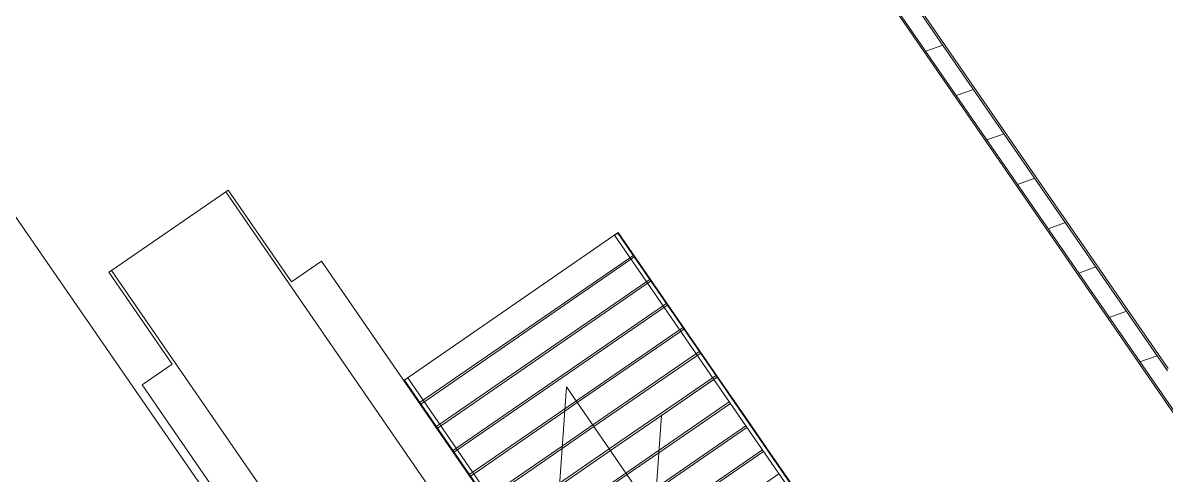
# Model space of a CAD drawing. Header units: metres. Extents: x 286532 to 329498, y 7396783 to 7466136.
# Drawn here: x 325770.37 to 325781.35, y 7397640.33 to 7397644.67 of the extents above; entities that cross this region are included whole.
import ezdxf

# ---------------------------------------------------------------- set-up
doc = ezdxf.new("R2010")
doc.units = ezdxf.units.M
doc.header["$LTSCALE"] = 10
doc.layers.get('0').update_dxf_attribs({"color": 255})
doc.layers.add('_  ARQ-AUX-001', color=1, linetype='Continuous', lineweight=5)
doc.layers.add('_AUXILIAR', color=7, linetype='Continuous', lineweight=30)

# ---------------------------------------------------------------- blocks, each defined once
blk = doc.blocks.new('ESTACAODRONE')
at = {"layer": '_  ARQ-AUX-001'}
for p, q in [((160.5899913973408, -178.6851790416986), (170.9488796489313, -194.0373369995505)), ((160.6107912526932, -178.689187258482), (170.9613435011124, -194.0289910305291)), ((160.8465229460271, -178.7346137166023), (166.9250237809028, -187.7431195257232)), ((166.9290679770056, -187.7222953923047), (160.867322800972, -178.7386219343171)), ((164.6343049420861, -184.6521454650381), (164.8005561648953, -184.5945999502537)), ((164.923724024301, -185.0810725234409), (165.089975247091, -185.0235270086631)), ((165.2131431065158, -185.5099995818437), (165.3793943292866, -185.4524540670725)), ((165.5025621887306, -185.9389266402465), (165.6688134114822, -185.881381125482)), ((157.9011279054253, -185.9331686674752), (156.7969741395814, -186.678197835611)), ((157.901127905425, -185.9331686674754), (157.9259962334851, -185.9163887312558)), ((160.0128772247835, -189.0628393746261), (157.9011279054253, -185.9331686674752)), ((157.9259962334851, -185.9163887312558), (158.5244806253058, -186.8033590987127)), ((165.7919812709454, -186.3678536986492), (165.9582324936778, -186.3103081838914)), ((159.593420058256, -187.7618094924837), (161.6657807300799, -186.363481474109)), ((161.6289341572067, -186.3883437464959), (161.6605169338423, -186.3670332274974)), ((162.568610585486, -187.7809701178303), (161.6289341572067, -186.3883437464959)), ((162.6001933621216, -187.7596595988319), (161.6605169338423, -186.3670332274974)), ((162.60545715841, -187.7561078453436), (161.6657807300799, -186.363481474109)), ((158.5244806253058, -186.8033590987127), (158.8146111193188, -186.6075931761646)), ((158.8146111193188, -186.6075931761646), (161.5579523408362, -190.6733004937885)), ((159.7393775369856, -187.9781224997714), (161.8117382084602, -186.5797944813967)), ((159.7500327965245, -187.993913888), (161.8223934679409, -186.5955858696252)), ((156.7969741395819, -186.6781978356107), (156.772105811522, -186.6949777718303)), ((156.772105811522, -186.6949777718303), (157.3705902033426, -187.5819481392872)), ((156.7969741395814, -186.678197835611), (158.9087234589398, -189.8078685427618)), ((166.0814003531601, -186.796780757052), (166.2476515758734, -186.7392352423008)), ((159.8959902747883, -188.2102268952876), (161.9683509467286, -186.8118988759816)), ((159.9066455343273, -188.2260182835162), (161.9790062062093, -186.8276902642101)), ((160.0526030130568, -188.4423312898725), (162.1249636845314, -187.0440032714978)), ((160.0632582725957, -188.4581226781011), (162.1356189440121, -187.0597946597263)), ((166.370819435375, -187.2257078154548), (166.537070658069, -187.1681623007102)), ((160.209215750976, -188.6744356853887), (162.2815764227998, -187.276107667014)), ((161.2560513463686, -187.9910630639642), (162.2922316822805, -187.2918990552425)), ((161.4020088246907, -188.2073760712519), (162.4381891606608, -187.5082120625302)), ((161.4126640842296, -188.2231674604118), (162.4488444200833, -187.5240034507588)), ((157.3705902033426, -187.5819481392872), (157.0804597093295, -187.7777140618354)), ((166.6602385175898, -187.6546348738576), (166.8264897402646, -187.5970893591196)), ((160.5330964865279, -189.1544358637184), (159.593420058256, -187.7618094924837)), ((159.5986838544255, -187.7582577394374), (159.6302666310611, -187.7369472204389)), ((160.5383602827048, -189.1508841107719), (159.5986838544255, -187.7582577394374)), ((160.5699430593405, -189.1295735917734), (159.6302666310611, -187.7369472204389)), ((161.5586215629592, -188.4394804667681), (162.5948018988711, -187.7403164571151)), ((162.60545715841, -187.7561078453436), (162.0627577073756, -188.1222949950024)), ((162.6001933621216, -187.7596595988319), (162.568610585486, -187.7809701178303)), ((163.6964825284475, -189.3843903653887), (162.6001933621216, -187.7596595988319)), ((162.762069896271, -187.9882122408599), (162.60545715841, -187.7561078453436)), ((157.0804597093295, -187.7777140618354), (159.8238009308469, -191.8434213794593)), ((161.1530557482038, -187.8384207487106), (161.0757959375042, -188.7882487140596)), ((161.9854978967342, -189.0721229603514), (161.1530557482038, -187.8384207487106)), ((162.0627577073756, -188.1222949950024), (162.5686105856439, -187.7809701180086)), ((163.6648997518118, -189.4057008843872), (162.568610585486, -187.7809701178303)), ((162.9186826344812, -188.2203166354448), (162.762069896271, -187.9882122408599)), ((160.2198710104567, -188.6902270736173), (161.1339374935487, -188.0734595432878)), ((161.1339374935487, -188.0734595432878), (161.2560513463686, -187.9910630639642)), ((162.0336869292078, -188.4796895813197), (162.7252233235049, -188.0130745135248)), ((162.0356647802982, -188.4553739856929), (162.714568063966, -187.9972831252962)), ((161.1068445668789, -188.4065385321155), (161.4020088246907, -188.2073760712519)), ((161.5692768224399, -188.4552718549967), (162.0627577073756, -188.1222949950024)), ((162.0627577073756, -188.1222949950024), (161.9854978967342, -189.0721229603514)), ((160.8831685353653, -189.5937823820859), (162.8818360617151, -188.2451789081097)), ((161.1048667157302, -188.4308541286737), (161.4126640842296, -188.2231674604118)), ((162.0065940021304, -188.8127685710788), (162.8711808022344, -188.2293875198811)), ((163.0752953723422, -188.4524210318923), (162.9186826344812, -188.2203166354448)), ((160.3658284891862, -188.9065400799736), (161.1068445668789, -188.4065385321155)), ((160.3764837486669, -188.9223314682022), (161.1048667157302, -188.4308541286737)), ((161.029126014153, -189.8100953884423), (163.0277935400954, -188.4614919153973)), ((161.0397812736337, -189.8258867776021), (163.0384487995761, -188.4772833036259)), ((161.0757959375042, -188.7882487140596), (161.5692768224399, -188.4552718549967)), ((161.0777737886528, -188.7639331184328), (161.5586215629592, -188.4394804667681)), ((161.7152343008202, -188.6715848622844), (162.0356647802982, -188.4553739856929)), ((161.7258895603009, -188.6873762505129), (162.0336869292078, -188.4796895813197)), ((163.2319081106107, -188.6845254264772), (163.0752953723422, -188.4524210318923)), ((160.7159005380818, -189.3458865983412), (161.7152343008202, -188.6715848622844)), ((160.7265557975043, -189.3616779865697), (161.7258895603009, -188.6873762505129)), ((161.185738752014, -190.0421997848898), (163.1844062783639, -188.6935963099822)), ((163.3885208484135, -188.9166298219934), (163.2319081106107, -188.6845254264772))]:
    blk.add_line(p, q, dxfattribs=at)

msp = doc.modelspace()

# ---------------------------------------------------------------- hatches: boundary and pattern name
at = {"true_color": 0xc7c8ca, "transparency": 33554585}
h = msp.add_hatch(color=9, dxfattribs=at)
h.dxf.hatch_style = 1
edge = h.paths.add_edge_path(flags=17)
edge.add_line((325790.0735226213, 7397734.67766016), (325785.9323927848, 7397725.912165756))
edge.add_line((325785.9323927848, 7397725.912165756), (325782.7093856977, 7397727.434828392))
edge.add_arc((324589.4594356383, 7398283.744209212), 1316.558229059866, 334.2857714977699, 335.00442574012794, ccw=False)
edge.add_arc((325750.6665302786, 7397737.449563266), 35.29088016209248, 298.575962046057, 315.0391196846224, ccw=False)
edge.add_arc((325664.99061547, 7397898.480900479), 217.6941062931954, 294.35071983205427, 298.1059257641456, ccw=False)
edge.add_arc((325750.4188590042, 7397711.129368519), 11.7999999991149, 244.6772000939087, 291.53597668745437, ccw=False)
edge.add_line((325745.3717913929, 7397700.463201987), (325626.6594274847, 7397756.516840334))
edge.add_arc((325641.4665205635, 7397780.805911992), 28.4465992244239, 197.5252087172678, 238.63269810949652, ccw=False)
edge.add_line((325614.34028289, 7397772.23991893), (325596.3608602486, 7397822.673452049))
edge.add_line((325596.3608602486, 7397822.673452049), (325593.7456826678, 7397821.736449908))
edge.add_line((325593.7456826678, 7397821.736449908), (325590.5952728076, 7397830.529259314))
edge.add_line((325590.5952728076, 7397830.529259314), (325583.0624359138, 7397827.835494601))
edge.add_line((325583.0624359138, 7397827.835494601), (325598.2871906696, 7397780.984911129))
edge.add_arc((325581.6313068647, 7397777.612337251), 16.99390243241983, -27.409305437614705, 11.446794621133222, ccw=False)
edge.add_line((325596.7174845528, 7397769.789296752), (325590.0917240955, 7397755.764605783))
edge.add_arc((325564.4797332849, 7397765.980487031), 27.57423259051533, 298.0711945504558, 338.2543751509229, ccw=False)
edge.add_line((325577.4552939346, 7397741.649989116), (325549.6415609795, 7397730.903622619))
edge.add_line((325549.6415609795, 7397730.903622619), (325552.3333787889, 7397723.352886127))
edge.add_line((325552.3333787889, 7397723.352886127), (325559.0661430414, 7397725.765194402))
edge.add_line((325559.0661430414, 7397725.765194402), (325560.083847941, 7397722.910461255))
edge.add_line((325560.083847941, 7397722.910461255), (325575.9089333582, 7397728.580492622))
edge.add_line((325575.9089333582, 7397728.580492622), (325592.0058937733, 7397734.347935139))
edge.add_arc((325596.4361216662, 7397717.202531068), 17.70852337038531, 63.714828337742006, 104.4878615349169, ccw=False)
edge.add_line((325604.2781493216, 7397733.080012046), (325751.2731117486, 7397663.679344781))
edge.add_arc((325737.0236401027, 7397635.13802675), 31.90069399144977, 40.33374494317138, 63.4689852969027, ccw=False)
edge.add_line((325761.3411328419, 7397655.785395202), (325777.4526656764, 7397632.455911997))
edge.add_line((325777.4526656764, 7397632.455911997), (325786.458569375, 7397638.675463107))
edge.add_line((325786.458569375, 7397638.675463107), (325772.0375623168, 7397659.428200791))
edge.add_arc((325786.1900989813, 7397669.262750535), 17.2340553184531, 162.6633486420313, 214.7953058882391, ccw=False)
edge.add_arc((326382.6716017837, 7397402.318218326), 670.6071444763546, 154.2606965419587, 156.0636244513231, ccw=False)
edge.add_arc((328387.6302165384, 7396464.678045448), 2883.946189031026, 154.5114808855951, 154.7792504945086, ccw=False)
edge.add_arc((324538.1433844751, 7398302.985549253), 1381.958187364982, 334.3938467270593, 335.1320574766111)
edge.add_line((325791.9656423118, 7397721.833093027), (325796.5813537847, 7397731.603130355))
edge.add_line((325796.5813537847, 7397731.603130355), (325790.0735226213, 7397734.67766016))
edge = h.paths.add_edge_path(flags=17)
edge.add_line((325790.0735226213, 7397734.67766016), (325785.9323927848, 7397725.912165756))
edge.add_line((325796.5813537847, 7397731.603130355), (325790.0735226213, 7397734.67766016))
edge.add_line((325791.9656423118, 7397721.833093027), (325796.5813537847, 7397731.603130355))
edge.add_arc((324538.1433844751, 7398302.985549253), 1381.958187364982, 334.3938467270593, 335.1320574766111)
edge.add_arc((328387.6302165384, 7396464.678045448), 2883.946189031025, 154.5114808855951, 154.7792504945086)
edge.add_arc((326382.6716017837, 7397402.318218326), 670.6071444763506, 154.2606965419587, 156.0636244513231)
edge.add_arc((325786.1900989816, 7397669.262750535), 17.23405531876808, 162.6633486416853, 214.7953058875765)
edge.add_line((325786.458569375, 7397638.675463107), (325772.0375623168, 7397659.428200791))
edge.add_line((325777.4526656764, 7397632.455911997), (325786.458569375, 7397638.675463107))
edge.add_line((325761.3411328419, 7397655.785395202), (325777.4526656764, 7397632.455911997))
edge.add_arc((325737.0236401025, 7397635.138026749), 31.90069399232835, 40.33374494397282, 63.46898529746282)
edge.add_line((325604.2781493216, 7397733.080012046), (325751.2731117486, 7397663.679344781))
edge.add_arc((325596.4361216662, 7397717.202531069), 17.70852336954732, 63.7148283364076, 104.4878615356707)
edge.add_line((325575.9089333582, 7397728.580492622), (325592.0058937733, 7397734.347935139))
edge.add_line((325560.083847941, 7397722.910461255), (325575.9089333582, 7397728.580492622))
edge.add_line((325559.0661430414, 7397725.765194402), (325560.083847941, 7397722.910461255))
edge.add_line((325552.3333787889, 7397723.352886127), (325559.0661430414, 7397725.765194402))
edge.add_line((325549.6415609795, 7397730.903622619), (325552.3333787889, 7397723.352886127))
edge.add_line((325577.4552939346, 7397741.649989116), (325549.6415609795, 7397730.903622619))
edge.add_arc((325564.479733285, 7397765.980487031), 27.57423259049679, 298.0711945498155, 338.2543751508781)
edge.add_line((325596.7174845528, 7397769.789296752), (325590.0917240955, 7397755.764605783))
edge.add_arc((325581.6313068647, 7397777.612337251), 16.99390243246559, 332.590694562024, 371.4467946210942)
edge.add_line((325583.0624359138, 7397827.835494601), (325598.2871906696, 7397780.984911129))
edge.add_line((325590.5952728076, 7397830.529259314), (325583.0624359138, 7397827.835494601))
edge.add_line((325593.7456826678, 7397821.736449908), (325590.5952728076, 7397830.529259314))
edge.add_line((325596.3608602486, 7397822.673452049), (325593.7456826678, 7397821.736449908))
edge.add_line((325614.34028289, 7397772.23991893), (325596.3608602486, 7397822.673452049))
edge.add_arc((325641.4665205634, 7397780.805911991), 28.44659922383428, 197.5252087157615, 238.6326981083199)
edge.add_line((325745.3717913929, 7397700.463201987), (325626.6594274847, 7397756.516840334))
edge.add_arc((325750.4188590042, 7397711.129368519), 11.79999999907486, 244.6772000939087, 291.5359766874544)
edge.add_arc((325664.99061547, 7397898.480900479), 217.6941062931951, 294.3507198320543, 298.1059257641456)
edge.add_arc((325750.6665302786, 7397737.449563266), 35.29088016209649, 298.575962046057, 315.0391196846224)
edge.add_arc((324589.4594356383, 7398283.744209212), 1316.558229059864, 334.2857714977699, 335.0044257401279)
edge.add_line((325785.9323927848, 7397725.912165756), (325782.7093856977, 7397727.434828392))
h.paths.add_polyline_path([(325796.5813537847, 7397731.603130355), (325790.0735226213, 7397734.67766016)], flags=0)

# ---------------------------------------------------------------- linework, layer by layer
at = {"layer": '_  ARQ-AUX-001'}
msp.add_lwpolyline([(325575.9089333582, 7397728.580492622), (325592.0058937733, 7397734.347935139, -0.1798069276664613), (325604.2781493216, 7397733.080012046), (325751.2731117486, 7397663.679344781, -0.1012908212873462), (325761.3411328419, 7397655.785395202), (325777.4526656764, 7397632.455911997), (325786.458569375, 7397638.675463107), (325772.0375623168, 7397659.428200791, -0.2314747326432924), (325769.7389802918, 7397674.39825018, -0.007866919333001331), (325778.6025473837, 7397693.547543325, -0.001168365859716438), (325784.3740926827, 7397705.727268821, 0.003221063178030193), (325791.9656423118, 7397721.833093027), (325796.5813537847, 7397731.603130355), (325790.0735226213, 7397734.67766016), (325796.5813537847, 7397731.603130355)], format="xyb", dxfattribs=at)

# ---------------------------------------------------------------- block references
at = {"layer": '_AUXILIAR', "rotation": 0.5795468206332073}
msp.add_blockref('ESTACAODRONE', (325612.5476227902, 7397827.373914379), dxfattribs=at)

doc.saveas('drawing.dxf')
